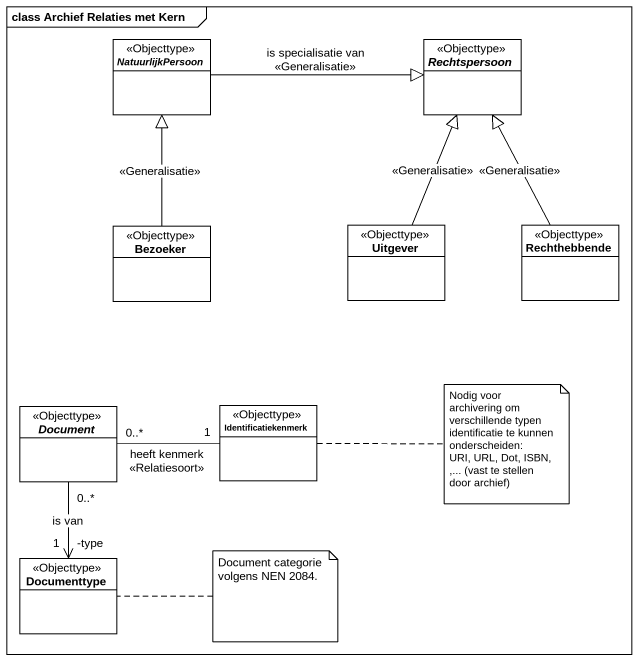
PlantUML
@startuml
mainframe class Archief Relaties met Kern
hide circle
hide empty members
abstract class NatuurlijkPersoon <<Objecttype>>
abstract class Rechtspersoon <<Objecttype>>
class Bezoeker <<Objecttype>>
class Uitgever <<Objecttype>>
class Rechthebbende <<Objecttype>>
class Identificatiekenmerk <<Objecttype>>
abstract class Document <<Objecttype>>
class Documenttype <<Objecttype>>
NatuurlijkPersoon -right-|> Rechtspersoon : is specialisatie van\n<<Generalisatie>>
Bezoeker -up-|> NatuurlijkPersoon : <<Generalisatie>>
Uitgever -up-|> Rechtspersoon : <<Generalisatie>>
Rechthebbende -up-|> Rechtspersoon : <<Generalisatie>>
Document "0..*" -right- "1" Identificatiekenmerk : heeft kenmerk\n<<Relatiesoort>>
Document "0..*" --> "-type\n1" Documenttype : is van
note right of Identificatiekenmerk
  Nodig voor archivering om verschillende typen identificatie te kunnen onderscheiden:
  URI, URL, Dot, ISBN, ,... (vast te stellen door archief)
end note
note right of Documenttype : Document categorie volgens NEN 2084.
@enduml
